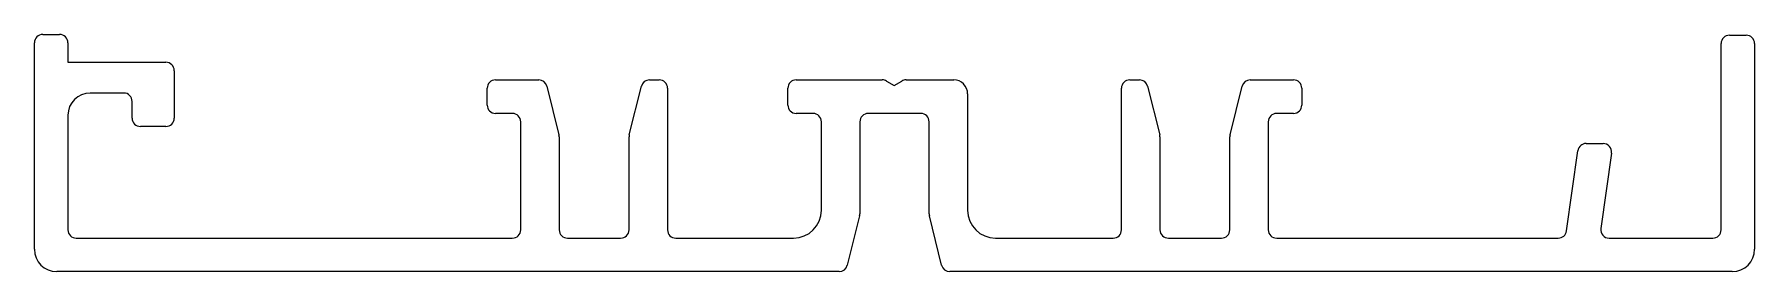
# Model space of a CAD drawing. Extents: x 1.4 to 63, y 1.6 to 10.1.
import ezdxf

# ---------------------------------------------------------------- set-up
doc = ezdxf.new("R2010")
doc.units = 0
doc.layers.get('0').update_dxf_attribs({"linetype": 'CONTINUOUS'})

msp = doc.modelspace()

# ---------------------------------------------------------------- linework, layer by layer
for p, q in [((1.719, 10.052), (2.319, 10.052)), ((62.139, 10.022), (62.739, 10.022)), ((1.419, 2.352), (1.419, 9.752)), ((2.619, 9.752), (2.619, 9.052)), ((61.839, 3.052), (61.839, 9.722)), ((63.039, 9.722), (63.039, 2.352)), ((2.619, 9.052), (6.129, 9.052)), ((6.429, 8.752), (6.429, 7.052)), ((17.639, 7.522), (17.639, 8.122)), ((17.939, 8.422), (19.486, 8.422)), ((19.777, 8.195), (20.21, 6.458)), ((22.728, 6.458), (23.161, 8.195)), ((23.452, 8.422), (23.799, 8.422)), ((24.099, 8.122), (24.099, 3.052)), ((28.409, 7.522), (28.409, 8.122)), ((28.709, 8.422), (31.792, 8.422)), ((31.942, 8.382), (32.219, 8.222)), ((32.22, 8.224), (32.494, 8.382)), ((32.644, 8.422), (34.349, 8.422)), ((40.359, 3.052), (40.359, 8.122)), ((40.659, 8.422), (41.006, 8.422)), ((41.297, 8.195), (41.73, 6.458)), ((44.248, 6.458), (44.681, 8.195)), ((44.972, 8.422), (46.519, 8.422)), ((46.819, 8.122), (46.819, 7.522)), ((4.619, 7.952), (3.419, 7.952)), ((4.919, 7.052), (4.919, 7.652)), ((34.849, 7.922), (34.849, 3.752)), ((2.619, 7.152), (2.619, 3.052)), ((18.539, 7.222), (17.939, 7.222)), ((18.839, 3.052), (18.839, 6.922)), ((29.309, 7.222), (28.709, 7.222)), ((29.609, 3.752), (29.609, 6.922)), ((30.989, 6.922), (30.989, 3.619)), ((33.169, 7.222), (31.289, 7.222)), ((33.469, 3.619), (33.469, 6.922)), ((45.619, 6.922), (45.619, 3.052)), ((46.519, 7.222), (45.919, 7.222)), ((6.129, 6.752), (5.219, 6.752)), ((20.219, 6.385), (20.219, 3.052)), ((22.719, 3.052), (22.719, 6.385)), ((41.739, 6.385), (41.739, 3.052)), ((44.239, 3.052), (44.239, 6.385)), ((56.305, 3.01), (56.709, 5.884)), ((57.006, 6.142), (57.612, 6.142)), ((57.909, 5.8), (57.529, 3.094)), ((30.98, 3.546), (30.539, 1.78)), ((33.918, 1.78), (33.478, 3.546)), ((2.919, 2.752), (18.539, 2.752)), ((20.519, 2.752), (22.419, 2.752)), ((24.399, 2.752), (28.609, 2.752)), ((35.849, 2.752), (40.059, 2.752)), ((42.039, 2.752), (43.939, 2.752)), ((45.919, 2.752), (56.008, 2.752)), ((57.826, 2.752), (61.539, 2.752)), ((30.248, 1.552), (2.219, 1.552)), ((62.239, 1.552), (34.209, 1.552))]:
    msp.add_line(p, q)
for centre, radius, start, end in [((1.719, 9.752), 0.3, 90, 180), ((2.319, 9.752), 0.3, 0, 90), ((62.139, 9.722), 0.3, 90, 180), ((62.739, 9.722), 0.3, 0, 90), ((6.129, 8.752), 0.3, 0, 90), ((17.939, 8.122), 0.3, 90, 180), ((19.486, 8.122), 0.3, 14, 90), ((23.452, 8.122), 0.3, 90, 166), ((23.799, 8.122), 0.3, 0, 90), ((28.709, 8.122), 0.3, 90, 180), ((31.792, 8.122), 0.3, 60, 90), ((32.644, 8.122), 0.3, 90, 120), ((34.349, 7.922), 0.5, 0, 90), ((40.659, 8.122), 0.3, 90, 180), ((41.006, 8.122), 0.3, 14, 90), ((44.972, 8.122), 0.3, 90, 166), ((46.519, 8.122), 0.3, 0, 90), ((3.419, 7.152), 0.8, 90, 180), ((4.619, 7.652), 0.3, 0, 90), ((17.939, 7.522), 0.3, 180, 270), ((28.709, 7.522), 0.3, 180, 270), ((46.519, 7.522), 0.3, 270, 0), ((5.219, 7.052), 0.3, 180, 270), ((6.129, 7.052), 0.3, 270, 0), ((18.539, 6.922), 0.3, 0, 90), ((29.309, 6.922), 0.3, 0, 90), ((31.289, 6.922), 0.3, 90, 180), ((33.169, 6.922), 0.3, 0, 90), ((45.919, 6.922), 0.3, 90, 180), ((19.919, 6.385), 0.3, 0, 14), ((23.019, 6.385), 0.3, 166, 180), ((41.439, 6.385), 0.3, 0, 14), ((44.539, 6.385), 0.3, 166, 180), ((57.006, 5.842), 0.3, 90, 172), ((57.612, 5.842), 0.3, 352, 90), ((28.609, 3.752), 1, 270, 360), ((35.849, 3.752), 1, 180, 270), ((30.689, 3.619), 0.3, 346, 0), ((33.769, 3.619), 0.3, 180, 194), ((57.826, 3.052), 0.3, 172, 270), ((2.919, 3.052), 0.3, 180, 270), ((18.539, 3.052), 0.3, 270, 0), ((20.519, 3.052), 0.3, 180, 270), ((22.419, 3.052), 0.3, 270, 0), ((24.399, 3.052), 0.3, 180, 270), ((40.059, 3.052), 0.3, 270, 0), ((42.039, 3.052), 0.3, 180, 270), ((43.939, 3.052), 0.3, 270, 0), ((45.919, 3.052), 0.3, 180, 270), ((56.008, 3.052), 0.3, 270, 352), ((61.539, 3.052), 0.3, 270, 0), ((2.219, 2.352), 0.8, 180, 270), ((62.239, 2.352), 0.8, 270, 0), ((30.248, 1.852), 0.3, 270, 346), ((34.209, 1.852), 0.3, 194, 270)]:
    msp.add_arc(centre, radius, start, end)

doc.saveas('drawing.dxf')
